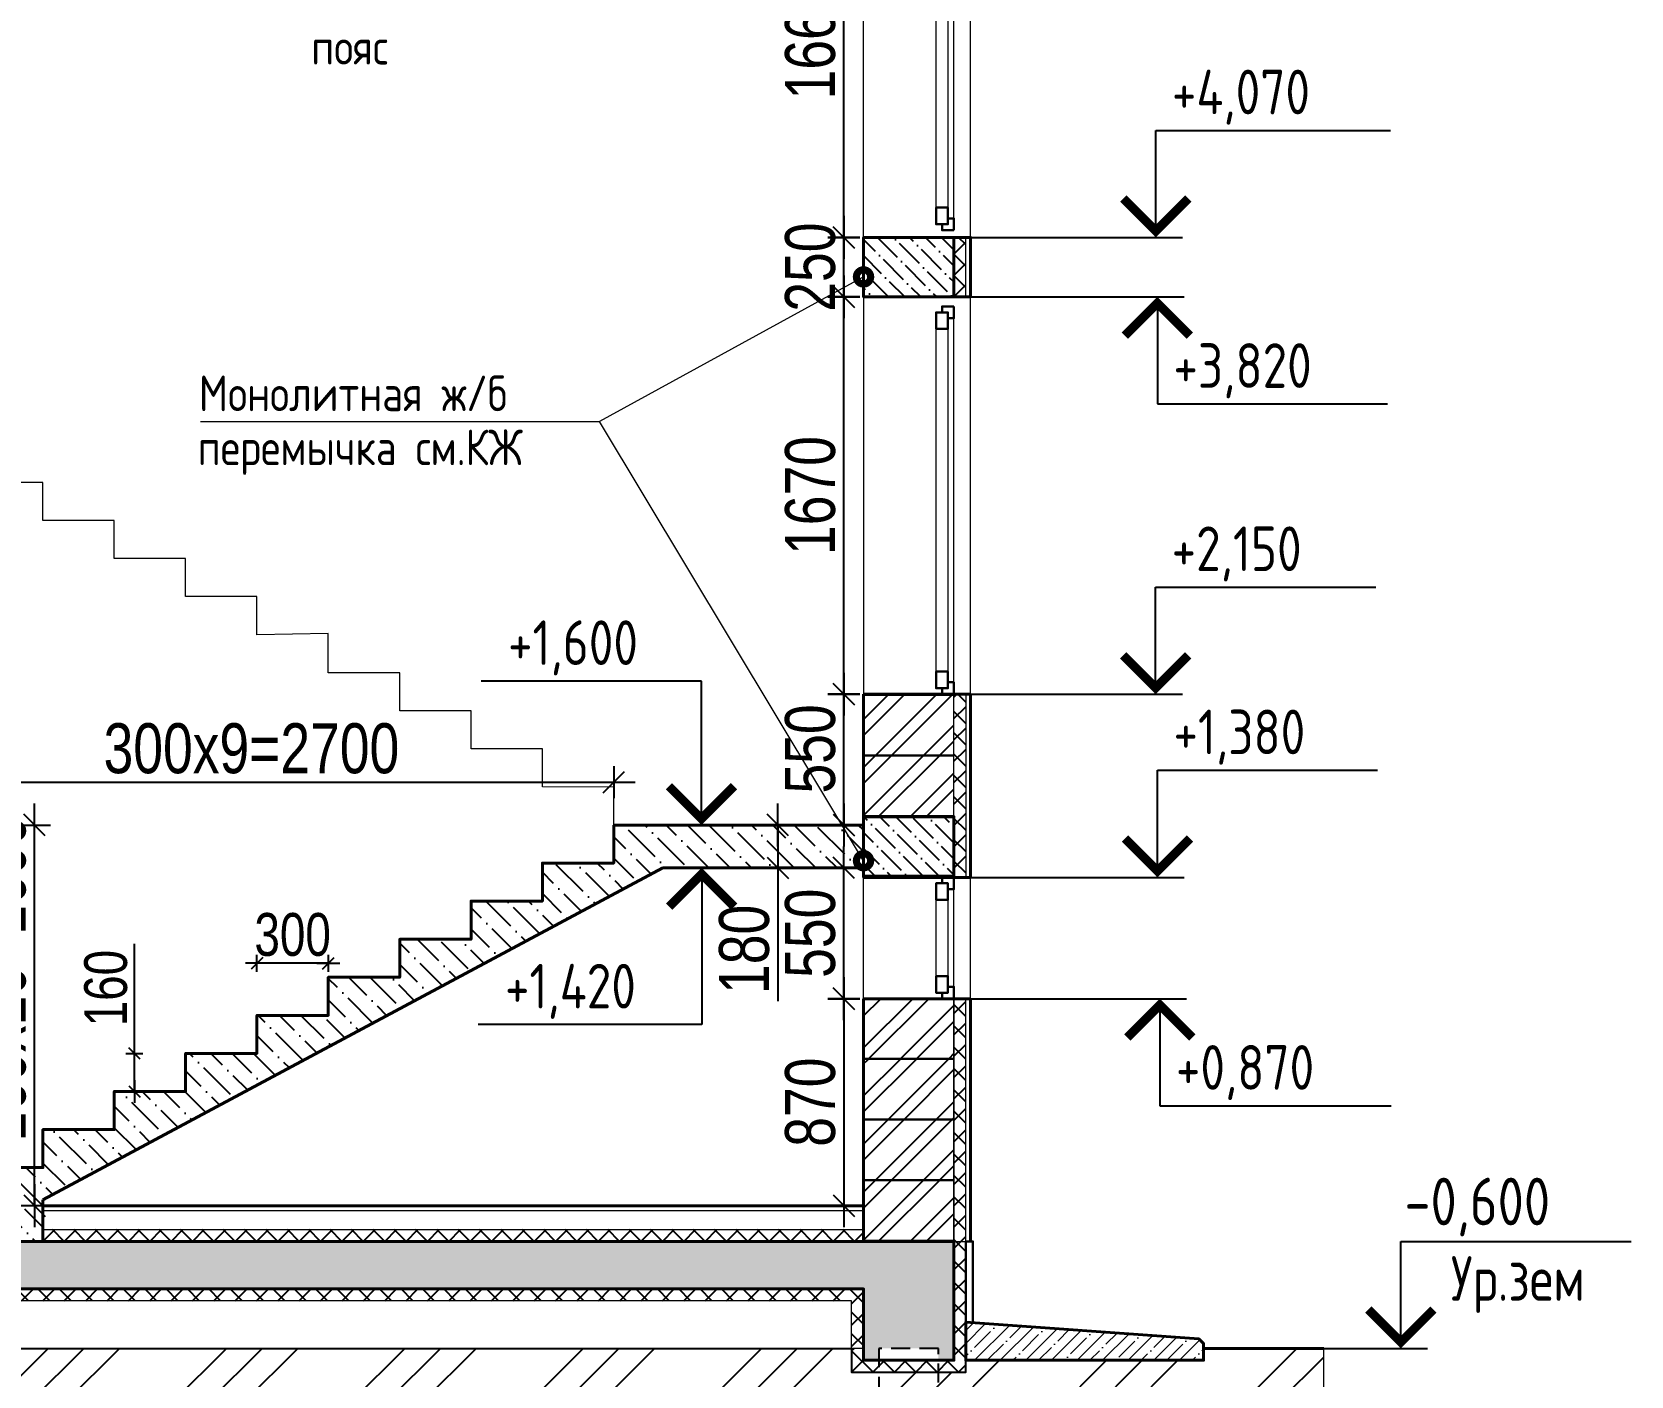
# Model space of a CAD drawing. Extents: x -12289450 to -10763036, y -7834513 to -6150123.
# Drawn here: x -11251388 to -11244665, y -7708437 to -7702787 of the extents above; entities that cross this region are included whole.
import ezdxf
from ezdxf.enums import TextEntityAlignment as Align

# ---------------------------------------------------------------- set-up
doc = ezdxf.new("R2010")
doc.units = 0
doc.header["$LTSCALE"] = 25
doc.header["$PDMODE"] = 35
doc.linetypes.add('HIDDEN', pattern=[9.525, 6.35, -3.175])
doc.linetypes.add('HIDDEN2', pattern=[4.7625, 3.175, -1.5875])
doc.layers.get('DefPoints').update_dxf_attribs({"color": 10, "lineweight": 30})
for name, color, linetype in [('004-ВСПЛИНИИ', 15, 'Continuous'), ('005-РАЗМЕРЫ', 252, 'Continuous'), ('008-ШТРИХОВКА', 252, 'Continuous'), ('Примечания', 7, 'Continuous')]:
    doc.layers.add(name, color=color, linetype=linetype)
for name, color, linetype, lineweight in [('SVAYA', 1, 'Continuous', 40), ('text', 1, 'Continuous', 15), ('Интерьер - Лестница_Ном_пера__21', 7, 'Continuous', 40), ('СТЕНЫ', 5, 'Continuous', 40), ('тонк', 7, 'Continuous', 20)]:
    doc.layers.add(name, color=color, linetype=linetype, lineweight=lineweight)
doc.layers.add('Окна ArchiCAD_Ном._пера__3', color=7, linetype='Continuous', lineweight=15, true_color=0xff6600)
doc.styles.add('GOST 2.304', font='cs_gost2304.shx')
doc.styles.add('SIMP701', font='simplex701.shx')
doc.styles.add('TXT0', font='txt', dxfattribs={"width": 0.8})
doc.dimstyles.new('Копия(2) 3 РАЗМЕРЫ 3', dxfattribs={"dimscale": 30, "dimtxt": 6, "dimasz": 0.08, "dimexe": 0, "dimexo": 0, "dimgap": 1, "dimtad": 1, "dimdec": 0, "dimzin": 0, "dimdsep": 46, "dimtxsty": 'TXT0', "dimblk1": 'A8MITTA', "dimblk2": 'A8MITTA', "dimsah": 1, "dimcen": 0.3, "dimse1": 1, "dimse2": 1, "dimadec": 0, "dimazin": 0, "dimtp": 6, "dimtm": 6, "dimtfac": 1, "dimtdec": 0, "dimtofl": 0, "dimtmove": 0, "dimatfit": 3, "dimldrblk": 'A8MITTA', "dimfxl": 0, "dimtolj": 1, "dimtzin": 0, "dimarcsym": 0})
doc.dimstyles.new('Копия(5) РАЗМЕРЫ', dxfattribs={"dimscale": 30, "dimtxt": 7, "dimasz": 0.15, "dimexe": 0, "dimexo": 0, "dimgap": 1.2, "dimtad": 1, "dimdec": 0, "dimzin": 0, "dimdsep": 46, "dimtxsty": 'TXT0', "dimblk1": 'A8MITTA', "dimblk2": 'A8MITTA', "dimsah": 1, "dimcen": 2, "dimse1": 1, "dimse2": 1, "dimadec": 0, "dimazin": 0, "dimtp": 6, "dimtm": 6, "dimtfac": 1, "dimtdec": 0, "dimtofl": 0, "dimtmove": 0, "dimatfit": 3, "dimldrblk": 'A8MITTA', "dimfxl": 0, "dimtolj": 1, "dimtzin": 0, "dimarcsym": 0})
pattern_1 = [(135, (-11648206.347, -7017706.087), (-92.6088912, 25.2569703), [119.0625, -23.8125, 0, -23.8125])]

# ---------------------------------------------------------------- blocks, each defined once
blk = doc.blocks.new('A8MITTA', base_point=(3180, 3140))
for p, q in [((3180, 3155), (3180, 3125)), ((3160, 3140), (3200, 3140)), ((3170, 3130), (3190, 3150))]:
    blk.add_line(p, q)
blk = doc.blocks.new('*D127')
at = {"layer": '005-РАЗМЕРЫ', "color": 0, "lineweight": -2, "ltscale": 4, "transparency": 16777216}
blk.add_line((-11250144.1, -7706701.9), (-11250439.3, -7706701.9), dxfattribs=at)
at = {"layer": 'DefPoints', "color": 0, "ltscale": 4, "transparency": 16777216}
for p in [(-11250441.7, -7706701.9), (-11250441.7, -7706920.7), (-11250141.7, -7706925.7)]:
    blk.add_point(p, dxfattribs=at)
at = {"layer": '005-РАЗМЕРЫ', "color": 0, "lineweight": -2, "ltscale": 4, "transparency": 16777216, "xscale": 2.4, "yscale": 2.4, "zscale": 2.4, "rotation": 180}
blk.add_blockref('A8MITTA', (-11250441.7, -7706701.9), dxfattribs=at)
at = {"layer": '005-РАЗМЕРЫ', "color": 0, "lineweight": -2, "ltscale": 4, "transparency": 16777216, "xscale": 2.4, "yscale": 2.4, "zscale": 2.4}
blk.add_blockref('A8MITTA', (-11250141.7, -7706701.9), dxfattribs=at)
at = {"layer": '005-РАЗМЕРЫ', "color": 0, "lineweight": 25, "ltscale": 4, "transparency": 16777216, "insert": (-11250291.7, -7706581.9), "char_height": 180, "attachment_point": 5, "style": 'TXT0'}
blk.add_mtext('\\A1;300', dxfattribs=at)
blk = doc.blocks.new('*D128')
at = {"layer": '005-РАЗМЕРЫ', "color": 0, "lineweight": -2, "ltscale": 4, "transparency": 16777216}
for p, q in [((-11250956.8, -7707080.7), (-11250956.8, -7706620.2)), ((-11250956.8, -7707238.3), (-11250956.8, -7707083.1))]:
    blk.add_line(p, q, dxfattribs=at)
at = {"layer": 'DefPoints', "color": 0, "ltscale": 4, "transparency": 16777216}
for p in [(-11250956.8, -7707080.7), (-11250743.1, -7707080.7), (-11250743.1, -7707240.7)]:
    blk.add_point(p, dxfattribs=at)
at = {"layer": '005-РАЗМЕРЫ', "color": 0, "lineweight": -2, "ltscale": 4, "transparency": 16777216, "xscale": 2.4, "yscale": 2.4, "zscale": 2.4}
for p, rotation in [((-11250956.8, -7707080.7), 90), ((-11250956.8, -7707240.7), 270)]:
    blk.add_blockref('A8MITTA', p, dxfattribs=dict(at, rotation=rotation))
at = {"layer": '005-РАЗМЕРЫ', "color": 0, "lineweight": 25, "ltscale": 4, "transparency": 16777216, "insert": (-11251076.8, -7706806.2), "char_height": 180, "attachment_point": 5, "rotation": 90, "style": 'TXT0'}
blk.add_mtext('\\A1;160', dxfattribs=at)
blk = doc.blocks.new('*D138')
at = {"layer": '005-РАЗМЕРЫ', "color": 0, "lineweight": -2, "ltscale": 4, "transparency": 16777216}
blk.add_line((-11247974.1, -7706855.2), (-11247974.1, -7707716.2), dxfattribs=at)
at = {"layer": 'DefPoints', "color": 0, "ltscale": 4, "transparency": 16777216}
for p in [(-11247620.1, -7706850.7), (-11247974.1, -7707720.7), (-11247620.1, -7707720.7)]:
    blk.add_point(p, dxfattribs=at)
at = {"layer": '005-РАЗМЕРЫ', "color": 0, "lineweight": -2, "ltscale": 4, "transparency": 16777216, "xscale": 4.5, "yscale": 4.5, "zscale": 4.5}
for p, rotation in [((-11247974.1, -7706850.7), 90), ((-11247974.1, -7707720.7), 270)]:
    blk.add_blockref('A8MITTA', p, dxfattribs=dict(at, rotation=rotation))
at = {"layer": '005-РАЗМЕРЫ', "color": 0, "lineweight": 25, "ltscale": 4, "transparency": 16777216, "insert": (-11248115.1, -7707285.7), "char_height": 210, "attachment_point": 5, "rotation": 90, "style": 'TXT0'}
blk.add_mtext('\\A1;870', dxfattribs=at)
blk = doc.blocks.new('*D139')
at = {"layer": '005-РАЗМЕРЫ', "color": 0, "lineweight": -2, "ltscale": 4, "transparency": 16777216}
blk.add_line((-11247974.1, -7706846.2), (-11247974.1, -7706305.2), dxfattribs=at)
at = {"layer": 'DefPoints', "color": 0, "ltscale": 4, "transparency": 16777216}
for p in [(-11248041.7, -7706300.7), (-11247974.1, -7706300.7), (-11247620.1, -7706850.7)]:
    blk.add_point(p, dxfattribs=at)
at = {"layer": '005-РАЗМЕРЫ', "color": 0, "lineweight": -2, "ltscale": 4, "transparency": 16777216, "xscale": 4.5, "yscale": 4.5, "zscale": 4.5}
for p, rotation in [((-11247974.1, -7706300.7), 90), ((-11247974.1, -7706850.7), 270)]:
    blk.add_blockref('A8MITTA', p, dxfattribs=dict(at, rotation=rotation))
at = {"layer": '005-РАЗМЕРЫ', "color": 0, "lineweight": 25, "ltscale": 4, "transparency": 16777216, "insert": (-11248115.1, -7706575.7), "char_height": 210, "attachment_point": 5, "rotation": 90, "style": 'TXT0'}
blk.add_mtext('\\A1;550', dxfattribs=at)
blk = doc.blocks.new('*D140')
at = {"layer": '005-РАЗМЕРЫ', "color": 0, "lineweight": -2, "ltscale": 4, "transparency": 16777216}
for p, q in [((-11248251.7, -7706125.2), (-11248251.7, -7706296.2)), ((-11248251.7, -7706300.7), (-11248251.7, -7706861.4))]:
    blk.add_line(p, q, dxfattribs=at)
at = {"layer": 'DefPoints', "color": 0, "ltscale": 4, "transparency": 16777216}
for p in [(-11248251.7, -7706120.7), (-11248081.5, -7706120.7), (-11248041.7, -7706300.7)]:
    blk.add_point(p, dxfattribs=at)
at = {"layer": '005-РАЗМЕРЫ', "color": 0, "lineweight": -2, "ltscale": 4, "transparency": 16777216, "xscale": 4.5, "yscale": 4.5, "zscale": 4.5}
for p, rotation in [((-11248251.7, -7706120.7), 90), ((-11248251.7, -7706300.7), 270)]:
    blk.add_blockref('A8MITTA', p, dxfattribs=dict(at, rotation=rotation))
at = {"layer": '005-РАЗМЕРЫ', "color": 0, "lineweight": 25, "ltscale": 4, "transparency": 16777216, "insert": (-11248392.7, -7706643.4), "char_height": 210, "attachment_point": 5, "rotation": 90, "style": 'TXT0'}
blk.add_mtext('\\A1;180', dxfattribs=at)
blk = doc.blocks.new('*D141')
at = {"layer": '005-РАЗМЕРЫ', "color": 0, "lineweight": -2, "ltscale": 4, "transparency": 16777216}
blk.add_line((-11247974.1, -7706116.2), (-11247974.1, -7705575.2), dxfattribs=at)
at = {"layer": 'DefPoints', "color": 0, "ltscale": 4, "transparency": 16777216}
for p in [(-11247974.1, -7705570.7), (-11247620.1, -7705570.7), (-11248081.5, -7706120.7)]:
    blk.add_point(p, dxfattribs=at)
at = {"layer": '005-РАЗМЕРЫ', "color": 0, "lineweight": -2, "ltscale": 4, "transparency": 16777216, "xscale": 4.5, "yscale": 4.5, "zscale": 4.5}
for p, rotation in [((-11247974.1, -7705570.7), 90), ((-11247974.1, -7706120.7), 270)]:
    blk.add_blockref('A8MITTA', p, dxfattribs=dict(at, rotation=rotation))
at = {"layer": '005-РАЗМЕРЫ', "color": 0, "lineweight": 25, "ltscale": 4, "transparency": 16777216, "insert": (-11248115.1, -7705800.8), "char_height": 210, "attachment_point": 5, "rotation": 90, "style": 'TXT0'}
blk.add_mtext('\\A1;550', dxfattribs=at)
blk = doc.blocks.new('*D142')
at = {"layer": '005-РАЗМЕРЫ', "color": 0, "lineweight": -2, "ltscale": 4, "transparency": 16777216}
blk.add_line((-11247974.1, -7705566.2), (-11247974.1, -7703905.2), dxfattribs=at)
at = {"layer": 'DefPoints', "color": 0, "ltscale": 4, "transparency": 16777216}
for p in [(-11247974.1, -7703900.7), (-11247620.1, -7703900.7), (-11247620.1, -7705570.7)]:
    blk.add_point(p, dxfattribs=at)
at = {"layer": '005-РАЗМЕРЫ', "color": 0, "lineweight": -2, "ltscale": 4, "transparency": 16777216, "xscale": 4.5, "yscale": 4.5, "zscale": 4.5}
for p, rotation in [((-11247974.1, -7703900.7), 90), ((-11247974.1, -7705570.7), 270)]:
    blk.add_blockref('A8MITTA', p, dxfattribs=dict(at, rotation=rotation))
at = {"layer": '005-РАЗМЕРЫ', "color": 0, "lineweight": 25, "ltscale": 4, "transparency": 16777216, "insert": (-11248115.1, -7704735.7), "char_height": 210, "attachment_point": 5, "rotation": 90, "style": 'TXT0'}
blk.add_mtext('\\A1;1670', dxfattribs=at)
blk = doc.blocks.new('*D143')
at = {"layer": '005-РАЗМЕРЫ', "color": 0, "lineweight": -2, "ltscale": 4, "transparency": 16777216}
blk.add_line((-11247974.1, -7703896.2), (-11247974.1, -7703655.2), dxfattribs=at)
at = {"layer": 'DefPoints', "color": 0, "ltscale": 4, "transparency": 16777216}
for p in [(-11247974.1, -7703650.7), (-11247620.1, -7703650.7), (-11247635.7, -7703900.7)]:
    blk.add_point(p, dxfattribs=at)
at = {"layer": '005-РАЗМЕРЫ', "color": 0, "lineweight": -2, "ltscale": 4, "transparency": 16777216, "xscale": 4.5, "yscale": 4.5, "zscale": 4.5}
for p, rotation in [((-11247974.1, -7703650.7), 90), ((-11247974.1, -7703900.7), 270)]:
    blk.add_blockref('A8MITTA', p, dxfattribs=dict(at, rotation=rotation))
at = {"layer": '005-РАЗМЕРЫ', "color": 0, "lineweight": 25, "ltscale": 4, "transparency": 16777216, "insert": (-11248115.1, -7703775.7), "char_height": 210, "attachment_point": 5, "rotation": 90, "style": 'TXT0'}
blk.add_mtext('\\A1;250', dxfattribs=at)
blk = doc.blocks.new('*D144')
at = {"layer": '005-РАЗМЕРЫ', "color": 0, "lineweight": -2, "ltscale": 4, "transparency": 16777216}
blk.add_line((-11247974.1, -7703646.2), (-11247974.1, -7701995.2), dxfattribs=at)
at = {"layer": 'DefPoints', "color": 0, "ltscale": 4, "transparency": 16777216}
for p in [(-11247974.1, -7701990.7), (-11247620.1, -7701990.7), (-11247620.1, -7703650.7)]:
    blk.add_point(p, dxfattribs=at)
at = {"layer": '005-РАЗМЕРЫ', "color": 0, "lineweight": -2, "ltscale": 4, "transparency": 16777216, "xscale": 4.5, "yscale": 4.5, "zscale": 4.5}
for p, rotation in [((-11247974.1, -7701990.7), 90), ((-11247974.1, -7703650.7), 270)]:
    blk.add_blockref('A8MITTA', p, dxfattribs=dict(at, rotation=rotation))
at = {"layer": '005-РАЗМЕРЫ', "color": 0, "lineweight": 25, "ltscale": 4, "transparency": 16777216, "insert": (-11248115.1, -7702820.7), "char_height": 210, "attachment_point": 5, "rotation": 90, "style": 'TXT0'}
blk.add_mtext('\\A1;1660', dxfattribs=at)
blk = doc.blocks.new('*D165')
at = {"layer": '005-РАЗМЕРЫ', "color": 0, "lineweight": -2, "ltscale": 4, "transparency": 16777216}
blk.add_line((-11251637.2, -7705940.4), (-11248946.2, -7705940.4), dxfattribs=at)
at = {"layer": 'DefPoints', "color": 0, "ltscale": 4, "transparency": 16777216}
for p in [(-11251641.7, -7704604.9), (-11248941.7, -7705885.2), (-11248941.7, -7705940.4)]:
    blk.add_point(p, dxfattribs=at)
at = {"layer": '005-РАЗМЕРЫ', "color": 0, "lineweight": -2, "ltscale": 4, "transparency": 16777216, "xscale": 4.5, "yscale": 4.5, "zscale": 4.5, "rotation": 180}
blk.add_blockref('A8MITTA', (-11251641.7, -7705940.4), dxfattribs=at)
at = {"layer": '005-РАЗМЕРЫ', "color": 0, "lineweight": -2, "ltscale": 4, "transparency": 16777216, "xscale": 4.5, "yscale": 4.5, "zscale": 4.5}
blk.add_blockref('A8MITTA', (-11248941.7, -7705940.4), dxfattribs=at)
at = {"layer": '005-РАЗМЕРЫ', "color": 0, "lineweight": 25, "ltscale": 4, "transparency": 16777216, "insert": (-11250465, -7705799.4), "char_height": 210, "attachment_point": 5, "style": 'TXT0'}
blk.add_mtext('\\A1;300х9=2700', dxfattribs=at)
blk = doc.blocks.new('*D738')
at = {"layer": '005-РАЗМЕРЫ', "color": 0, "lineweight": -2, "ltscale": 4, "transparency": 16777216}
blk.add_line((-11251377.1, -7707716.2), (-11251377.1, -7706125.2), dxfattribs=at)
at = {"layer": 'DefPoints', "color": 0, "ltscale": 4, "transparency": 16777216}
for p in [(-11251377.1, -7706120.7), (-11248941.7, -7706120.7), (-11251641.7, -7707720.7)]:
    blk.add_point(p, dxfattribs=at)
at = {"layer": '005-РАЗМЕРЫ', "color": 0, "lineweight": -2, "ltscale": 4, "transparency": 16777216, "xscale": 4.5, "yscale": 4.5, "zscale": 4.5}
for p, rotation in [((-11251377.1, -7706120.7), 90), ((-11251377.1, -7707720.7), 270)]:
    blk.add_blockref('A8MITTA', p, dxfattribs=dict(at, rotation=rotation))
at = {"layer": '005-РАЗМЕРЫ', "color": 0, "lineweight": 25, "ltscale": 4, "transparency": 16777216, "insert": (-11251518.1, -7706766.2), "char_height": 210, "attachment_point": 5, "rotation": 90, "style": 'TXT0'}
blk.add_mtext('\\A1;160х10=1600', dxfattribs=at)

msp = doc.modelspace()

# ---------------------------------------------------------------- hatches: boundary and pattern name
at = {"layer": '008-ШТРИХОВКА', "ltscale": 4}
h = msp.add_hatch(dxfattribs=at)
h.set_pattern_fill('ANSI36', color=256, scale=15, angle=90, style=0)
h.set_pattern_definition(pattern_1)
h.paths.add_polyline_path([(-11247891.7, -7703900.7), (-11247891.7, -7703650.7), (-11247741.6, -7703650.7), (-11247561.6, -7703650.7), (-11247511.6, -7703650.7), (-11247511.7, -7703900.7)])
h = msp.add_hatch(dxfattribs=at)
h.set_pattern_fill('ANSI37', color=256, scale=20, style=0)
h.set_pattern_definition([(45, (-11247511.67, -7703900.72), (-44.901, 44.901), []), (135, (-11247511.67, -7703900.72), (-44.901, -44.901), [])])
h.paths.add_polyline_path([(-11247511.7, -7703900.7), (-11247461.7, -7703900.7), (-11247461.7, -7703650.7), (-11247511.6, -7703650.7)])
at = {"layer": '008-ШТРИХОВКА', "lineweight": 25, "ltscale": 4}
h = msp.add_hatch(dxfattribs=at)
h.set_pattern_fill('ANSI32', color=256, scale=15, style=0)
h.set_pattern_definition([(45, (-11247891.67, -7706080.72), (-101.028, 101.028), []), (45, (-11247824.32, -7706080.72), (-101.028, 101.028), [])])
h.paths.add_polyline_path([(-11247511.7, -7705575.7), (-11247891.7, -7705575.7), (-11247891.7, -7705825.7), (-11247511.7, -7705825.7)])
h.paths.add_polyline_path([(-11247511.7, -7705830.7), (-11247891.7, -7705830.7), (-11247891.7, -7706080.7), (-11247511.7, -7706080.7)])
at = {"layer": '008-ШТРИХОВКА', "ltscale": 4}
h = msp.add_hatch(dxfattribs=at)
h.set_pattern_fill('ANSI37', color=256, scale=20, style=0)
h.set_pattern_definition([(45, (-11648016.35, -7050638.566), (-44.9012806, 44.9012806), []), (135, (-11648016.35, -7050638.566), (-44.9012806, -44.9012806), [])])
h.paths.add_polyline_path([(-11247511.7, -7705570.7), (-11247461.7, -7705570.7), (-11247461.7, -7706340.7), (-11247511.7, -7706340.7)])
h = msp.add_hatch(dxfattribs=at)
h.set_pattern_fill('ANSI36', color=256, scale=15, angle=90, style=0)
h.set_pattern_definition(pattern_1)
h.paths.add_polyline_path([(-11247891.7, -7706335.7), (-11247891.7, -7706085.7), (-11247741.6, -7706085.7), (-11247561.6, -7706085.7), (-11247511.6, -7706085.7), (-11247511.7, -7706335.7)])
h = msp.add_hatch(dxfattribs=at)
h.set_pattern_fill('ANSI36', color=256, scale=20, angle=90, style=0)
h.set_pattern_definition([(135, (-11251641.67, -7707870.72), (-123.4785, 33.676), [158.75, -31.75, 0, -31.75])])
h.paths.add_polyline_path([(-11247891.7, -7706120.7), (-11248941.7, -7706120.7), (-11248941.7, -7706280.4), (-11249241.7, -7706280.7), (-11249241.7, -7706440.7), (-11249541.7, -7706440.7), (-11249541.7, -7706600.7), (-11249841.7, -7706600.7), (-11249841.7, -7706760.7), (-11250141.7, -7706760.7), (-11250141.7, -7706920.7), (-11250441.7, -7706920.7), (-11250441.7, -7707080.7), (-11250741.7, -7707080.7), (-11250741.7, -7707240.7), (-11251041.7, -7707240.7), (-11251041.7, -7707400.7), (-11251341.7, -7707400.7), (-11251341.7, -7707560.7), (-11251641.7, -7707560.7), (-11251641.7, -7707720.7), (-11251641.7, -7707870.7), (-11251461.7, -7707870.7), (-11251341.7, -7707870.7), (-11251341.7, -7707696.7), (-11248734.8, -7706300.7), (-11247891.7, -7706300.7)])
h = msp.add_hatch(dxfattribs=at)
h.set_pattern_fill('ANSI37', color=256, scale=20, style=0)
h.set_pattern_definition([(45, (-11247941.67, -7708420.72), (-44.9013, 44.9013), []), (135, (-11247941.67, -7708420.72), (-44.9013, -44.9013), [])])
h.paths.add_polyline_path([(-11247461.7, -7706850.7), (-11247511.7, -7706850.7), (-11247511.7, -7707870.7), (-11247461.7, -7707870.7), (-11247461.7, -7707870.7)])
h.paths.add_polyline_path([(-11247461.7, -7707870.7), (-11247511.7, -7707870.7), (-11247511.7, -7708370.7), (-11247576.7, -7708370.7), (-11247576.7, -7708420.7), (-11247461.7, -7708420.7)])
h.paths.add_polyline_path([(-11247576.7, -7708370.7), (-11247826.7, -7708370.7), (-11247826.7, -7708420.7), (-11247576.7, -7708420.7)])
h.paths.add_polyline_path([(-11247826.7, -7708370.7), (-11247891.7, -7708370.7), (-11247891.7, -7708320.7), (-11247941.7, -7708320.7), (-11247941.7, -7708420.7), (-11247826.7, -7708420.7)])
at = {"layer": '008-ШТРИХОВКА', "lineweight": 25, "ltscale": 4}
h = msp.add_hatch(dxfattribs=at)
h.set_pattern_fill('ANSI32', color=256, scale=15, style=0)
h.set_pattern_definition([(45, (-11247891.67, -7707865.72), (-101.028, 101.028), []), (45, (-11247824.32, -7707865.72), (-101.028, 101.028), [])])
h.paths.add_polyline_path([(-11247891.7, -7706850.7), (-11247891.7, -7707100.7), (-11247511.7, -7707100.7), (-11247511.7, -7706850.7), (-11247561.7, -7706850.7)])
h.paths.add_polyline_path([(-11247891.7, -7707105.7), (-11247891.7, -7707355.7), (-11247511.7, -7707355.7), (-11247511.7, -7707105.7)])
h.paths.add_polyline_path([(-11247511.7, -7707610.7), (-11247511.7, -7707360.7), (-11247891.7, -7707360.7), (-11247891.7, -7707610.7)])
h.paths.add_polyline_path([(-11247891.7, -7707615.7), (-11247891.7, -7707865.7), (-11247511.7, -7707865.7), (-11247511.7, -7707615.7)])
at = {"layer": '008-ШТРИХОВКА', "ltscale": 4}
h = msp.add_hatch(dxfattribs=at)
h.set_pattern_fill('ANSI37', color=256, scale=20, style=0)
h.set_pattern_definition([(45, (-11251341.67, -7707870.72), (-44.9013, 44.9013), []), (135, (-11251341.67, -7707870.72), (-44.9013, -44.9013), [])])
h.paths.add_polyline_path([(-11251341.7, -7707820.7), (-11251341.7, -7707870.7), (-11247891.7, -7707870.7), (-11247891.7, -7707820.7)])
h = msp.add_hatch(dxfattribs=at)
h.set_pattern_fill('ANSI37', color=256, scale=20, style=0)
h.set_pattern_definition([(45, (-11260621.67, -7708420.72), (-44.90128, 44.90128), []), (135, (-11260621.67, -7708420.72), (-44.90128, -44.90128), [])])
h.paths.add_polyline_path([(-11254251.7, -7708120.7), (-11252804.6, -7708120.7), (-11252781.1, -7708097.2), (-11252781.1, -7708070.7), (-11254301.7, -7708070.7), (-11254301.7, -7708320.7), (-11254251.7, -7708320.7)])
h.paths.add_polyline_path([(-11254251.7, -7708320.7), (-11254301.7, -7708320.7), (-11254301.7, -7708370.7), (-11254366.7, -7708370.7), (-11254366.7, -7708420.7), (-11254251.7, -7708420.7)])
h.paths.add_polyline_path([(-11254366.7, -7708370.7), (-11254616.7, -7708370.7), (-11254616.7, -7708420.7), (-11254366.7, -7708420.7)])
h.paths.add_polyline_path([(-11254616.7, -7708370.7), (-11254681.7, -7708370.7), (-11254681.7, -7708320.7), (-11254731.7, -7708320.7), (-11254731.7, -7708420.7), (-11254616.7, -7708420.7)])
h.paths.add_polyline_path([(-11254681.7, -7708070.7), (-11260191.7, -7708070.7), (-11260191.7, -7708320.7), (-11260141.7, -7708320.7), (-11260141.7, -7708120.7), (-11254731.7, -7708120.7), (-11254731.7, -7708320.7), (-11254681.7, -7708320.7)])
h.paths.add_polyline_path([(-11260256.7, -7708370.7), (-11260506.7, -7708370.7), (-11260506.7, -7708420.7), (-11260256.7, -7708420.7)])
h.paths.add_polyline_path([(-11260141.7, -7708320.7), (-11260191.7, -7708320.7), (-11260191.7, -7708370.7), (-11260256.7, -7708370.7), (-11260256.7, -7708420.7), (-11260141.7, -7708420.7)])
h.paths.add_polyline_path([(-11260506.7, -7708370.7), (-11260571.7, -7708370.7), (-11260571.7, -7707870.7), (-11260621.7, -7707870.7), (-11260621.7, -7708420.7), (-11260506.7, -7708420.7)])
h.paths.add_polyline_path([(-11247891.7, -7708070.7), (-11252781.1, -7708070.7), (-11252781.1, -7708097.2), (-11252757.6, -7708120.7), (-11247941.7, -7708120.7), (-11247941.7, -7708320.7), (-11247891.7, -7708320.7)])
h = msp.add_hatch(dxfattribs=at)
h.set_pattern_fill('ANSI36', color=256, scale=20, angle=90, style=0)
h.set_pattern_definition([(135, (-11260571.67, -7708370.72), (-123.47852, 33.67596), [158.75, -31.75, 0, -31.75])])
h.paths.add_polyline_path([(-11251461.7, -7707870.7), (-11260571.7, -7707870.7), (-11260571.7, -7707870.7), (-11260571.7, -7708370.7), (-11260506.7, -7708370.7), (-11260506.7, -7708320.7), (-11260256.7, -7708320.7), (-11260256.7, -7708370.7), (-11260191.7, -7708370.7), (-11260191.7, -7708070.7), (-11254681.7, -7708070.7), (-11254681.7, -7708370.7), (-11254616.7, -7708370.7), (-11254616.7, -7708320.7), (-11254366.7, -7708320.7), (-11254366.7, -7708370.7), (-11254301.7, -7708370.7), (-11254301.7, -7708070.7), (-11247891.7, -7708070.7), (-11247891.7, -7708370.7), (-11247826.7, -7708370.7), (-11247826.7, -7708320.7), (-11247576.7, -7708320.7), (-11247576.7, -7708370.7), (-11247511.7, -7708370.7), (-11247511.7, -7707870.7), (-11247891.7, -7707870.7)])
at = {"layer": '008-ШТРИХОВКА', "lineweight": 9}
h = msp.add_hatch(dxfattribs=at)
h.set_pattern_fill('ANSI35', color=251, scale=12, style=0)
h.set_pattern_definition([(45, (-11222531.9, -7708370.72), (-53.88154, 53.88154), []), (45, (-11222478.02, -7708370.72), (-53.88154, 53.88154), [95.25, -19.05, 0, -19.05])])
h.paths.add_polyline_path([(-11247461.7, -7708210.7), (-11246481.7, -7708280.7), (-11246461.7, -7708300.7), (-11246461.7, -7708320.7), (-11247461.7, -7708320.7)])
h.paths.add_polyline_path([(-11247461.7, -7708320.7), (-11246461.7, -7708320.7), (-11246461.7, -7708370.7), (-11247461.7, -7708370.7)])
at = {"layer": '008-ШТРИХОВКА', "linetype": 'Continuous', "ltscale": 3}
h = msp.add_hatch(dxfattribs=at)
h.set_pattern_fill('GROUNDBORDER', color=0, scale=33.333333, style=0, pattern_type=2)
h.set_pattern_definition([(45, (0, 0), (-374.99994, 374.99994), []), (45, (150, 0), (-374.99994, 374.99994), []), (45, (-450, 0), (-374.99994, 374.99994), [])])
h.paths.add_polyline_path([(-11262126.6, -7708320.7), (-11261621.7, -7708320.7), (-11261621.7, -7708370.7), (-11260621.7, -7708370.7), (-11260621.7, -7708420.7), (-11260141.7, -7708420.7), (-11260141.7, -7708320.7), (-11254731.7, -7708320.7), (-11254731.7, -7708420.7), (-11254251.7, -7708420.7), (-11254251.7, -7708320.7), (-11247941.7, -7708320.7), (-11247941.7, -7708420.7), (-11247461.7, -7708420.7), (-11247461.7, -7708370.7), (-11246461.7, -7708370.7), (-11246461.7, -7708320.7), (-11245956.8, -7708320.7), (-11245956.8, -7708320.7), (-11245956.8, -7708545.7), (-11246236.7, -7708545.7), (-11246236.7, -7708595.7), (-11247236.7, -7708595.7), (-11247236.7, -7708645.7), (-11248166.7, -7708645.7), (-11248166.7, -7708545.7), (-11254026.7, -7708545.7), (-11254026.7, -7708645.7), (-11254956.7, -7708645.7), (-11254956.7, -7708545.7), (-11259916.7, -7708545.7), (-11259916.7, -7708645.7), (-11260846.7, -7708645.7), (-11260846.7, -7708595.7), (-11261846.7, -7708595.7), (-11261846.7, -7708545.7), (-11262126.6, -7708545.7)], flags=0)

# ---------------------------------------------------------------- linework, layer by layer
at = {"lineweight": 25, "ltscale": 20, "const_width": 60}
for points in [[(-11247876.7, -7703816.8, -1), (-11247906.7, -7703816.8, -1)], [(-11247876.7, -7706270.7, -1), (-11247906.7, -7706270.7, -1)]]:
    msp.add_lwpolyline(points, format="xyb", close=True, dxfattribs=at)
at = {"layer": '004-ВСПЛИНИИ', "color": 0, "lineweight": 0}
msp.add_lwpolyline([(-11245956.8, -7709059), (-11245956.8, -7708693.4), (-11246057.8, -7708651.1), (-11245856.6, -7708636.9), (-11245956.8, -7708600.9), (-11245956.8, -7708320.7)], dxfattribs=at)
at = {"layer": '008-ШТРИХОВКА', "color": 0, "linetype": 'Continuous', "ltscale": 3}
msp.add_lwpolyline([(-11262126.6, -7708320.7), (-11261621.7, -7708320.7), (-11261621.7, -7708370.7), (-11260621.7, -7708370.7), (-11260621.7, -7708420.7), (-11260141.7, -7708420.7), (-11260141.7, -7708320.7), (-11254731.7, -7708320.7), (-11254731.7, -7708420.7), (-11254251.7, -7708420.7), (-11254251.7, -7708320.7), (-11247941.7, -7708320.7), (-11247941.7, -7708420.7), (-11247461.7, -7708420.7), (-11247461.7, -7708370.7), (-11246461.7, -7708370.7), (-11246461.7, -7708320.7), (-11245956.8, -7708320.7)], dxfattribs=at)
at = {"layer": 'SVAYA', "linetype": 'HIDDEN2', "lineweight": 25}
msp.add_lwpolyline([(-11247576.7, -7709059), (-11247576.7, -7708320.7), (-11247826.7, -7708320.7), (-11247826.7, -7709059)], dxfattribs=at)
at = {"layer": 'Интерьер - Лестница_Ном_пера__21', "linetype": 'Continuous'}
for points in [[(-11247461.7, -7708210.7), (-11247461.7, -7708210.7), (-11247461.7, -7708370.7), (-11246461.7, -7708370.7), (-11246461.7, -7708300.7), (-11246481.7, -7708280.7), (-11247461.7, -7708210.7)], [(-11245956.8, -7708320.7), (-11246461.8, -7708320.7)]]:
    msp.add_lwpolyline(points, dxfattribs=at)
at = {"layer": 'Интерьер - Лестница_Ном_пера__21', "linetype": 'HIDDEN', "lineweight": 20}
msp.add_lwpolyline([(-11247461.7, -7708210.7), (-11247461.7, -7708210.7), (-11247461.7, -7708370.7), (-11246461.7, -7708370.7), (-11246461.7, -7708300.7), (-11246481.7, -7708280.7), (-11247461.7, -7708210.7)], dxfattribs=at)
at = {"layer": 'Интерьер - Лестница_Ном_пера__21', "linetype": 'HIDDEN2', "lineweight": 5}
msp.add_lwpolyline([(-11247891.7, -7708320.7), (-11254301.7, -7708320.7)], dxfattribs=at)
at = {"layer": 'Окна ArchiCAD_Ном._пера__3', "linetype": 'Continuous'}
for points in [[(-11247561.7, -7703595.7), (-11247561.7, -7703620.7), (-11247511.7, -7703620.7), (-11247511.7, -7701990.7), (-11247561.7, -7701990.7), (-11247561.7, -7702015.7)], [(-11247561.7, -7705545.7), (-11247561.7, -7705570.7), (-11247511.7, -7705570.7), (-11247511.7, -7703940.7), (-11247561.7, -7703940.7), (-11247561.7, -7703965.7)], [(-11247561.7, -7706825.7), (-11247561.7, -7706850.7), (-11247511.7, -7706850.7), (-11247511.8, -7706340.7), (-11247561.7, -7706340.7), (-11247561.7, -7706365.7)]]:
    msp.add_lwpolyline(points, dxfattribs=at)
for points in [[(-11247586.7, -7702085.7), (-11247536.7, -7702085.7), (-11247536.7, -7703525.7), (-11247586.7, -7703525.7)], [(-11247586.7, -7704035.7), (-11247536.7, -7704035.7), (-11247536.7, -7705475.7), (-11247586.7, -7705475.7)], [(-11247586.7, -7706435.7), (-11247536.7, -7706435.7), (-11247536.7, -7706755.7), (-11247586.7, -7706755.7)]]:
    msp.add_lwpolyline(points, close=True, dxfattribs=at)
at = {"layer": 'Окна ArchiCAD_Ном._пера__3', "linetype": 'Continuous', "lineweight": 30}
for points in [[(-11247586.7, -7703525.7), (-11247536.7, -7703525.7), (-11247536.7, -7703595.7), (-11247586.7, -7703595.7)], [(-11247511.7, -7703620.7), (-11247511.7, -7703570.7), (-11247511.7, -7703570.7), (-11247536.7, -7703570.7), (-11247536.7, -7703595.7), (-11247561.7, -7703595.7), (-11247561.7, -7703620.7)], [(-11247511.7, -7703940.7), (-11247511.7, -7703990.7), (-11247511.7, -7703990.7), (-11247536.7, -7703990.7), (-11247536.7, -7703965.7), (-11247561.7, -7703965.7), (-11247561.7, -7703940.7)], [(-11247586.7, -7704035.7), (-11247536.7, -7704035.7), (-11247536.7, -7703965.7), (-11247586.7, -7703965.7)], [(-11247586.7, -7705475.7), (-11247536.7, -7705475.7), (-11247536.7, -7705545.7), (-11247586.7, -7705545.7)], [(-11247511.7, -7705570.7), (-11247511.7, -7705520.7), (-11247511.7, -7705520.7), (-11247536.7, -7705520.7), (-11247536.7, -7705545.7), (-11247561.7, -7705545.7), (-11247561.7, -7705570.7)], [(-11247586.7, -7706435.7), (-11247536.7, -7706435.7), (-11247536.7, -7706365.7), (-11247586.7, -7706365.7)], [(-11247511.7, -7706340.7), (-11247511.7, -7706390.7), (-11247511.7, -7706390.7), (-11247536.7, -7706390.7), (-11247536.7, -7706365.7), (-11247561.7, -7706365.7), (-11247561.7, -7706340.7)], [(-11247586.7, -7706755.7), (-11247536.7, -7706755.7), (-11247536.7, -7706825.7), (-11247586.7, -7706825.7)], [(-11247511.7, -7706850.7), (-11247511.7, -7706800.7), (-11247511.7, -7706800.7), (-11247536.7, -7706800.7), (-11247536.7, -7706825.7), (-11247561.7, -7706825.7), (-11247561.7, -7706850.7)]]:
    msp.add_lwpolyline(points, close=True, dxfattribs=at)
at = {"layer": 'Примечания', "linetype": 'Continuous', "lineweight": 25, "ltscale": 75}
for p, q in [((-11246662.7, -7703650.7), (-11246662.7, -7703200.7)), ((-11246662.7, -7703200.7), (-11245676.4, -7703200.7)), ((-11247441.7, -7703650.7), (-11246550.2, -7703650.7)), ((-11247441.7, -7703900.7), (-11246543.8, -7703900.7)), ((-11246656.3, -7703900.7), (-11246656.3, -7704350.7)), ((-11246656.3, -7704350.7), (-11245688.8, -7704350.7)), ((-11246663.8, -7705570.7), (-11246663.8, -7705120.7)), ((-11246663.8, -7705120.7), (-11245738.5, -7705120.7)), ((-11248573.3, -7705515.5), (-11249498.6, -7705515.5)), ((-11248573.3, -7706120.7), (-11248573.3, -7705515.5)), ((-11247441.7, -7705570.7), (-11246551.3, -7705570.7)), ((-11246656, -7706340.7), (-11246656, -7705890.7)), ((-11246656, -7705890.7), (-11245730.7, -7705890.7)), ((-11248404.4, -7706120.7), (-11248685.8, -7706120.7)), ((-11248614.6, -7706300.7), (-11248459.4, -7706300.7)), ((-11248571.9, -7706300.7), (-11248571.9, -7706959.3)), ((-11247441.7, -7706340.7), (-11246543.5, -7706340.7)), ((-11247441.7, -7706850.7), (-11246533.3, -7706850.7)), ((-11246645.8, -7706850.7), (-11246645.8, -7707300.7)), ((-11248571.9, -7706959.3), (-11249511.3, -7706959.3)), ((-11246645.8, -7707300.7), (-11245673.6, -7707300.7)), ((-11245632.6, -7708320.7), (-11245632.6, -7707870.7)), ((-11245632.6, -7707870.7), (-11244665.1, -7707870.7)), ((-11246177.5, -7708320.7), (-11245520.1, -7708320.7))]:
    msp.add_line(p, q, dxfattribs=at)
at = {"layer": 'Примечания', "linetype": 'Continuous', "lineweight": 25, "ltscale": 75, "const_width": 37.5}
for points in [[(-11246799.4, -7703487.5), (-11246662.7, -7703624.2), (-11246526, -7703487.5)], [(-11246519.5, -7704064), (-11246656.3, -7703927.2), (-11246793, -7704064)], [(-11246800.6, -7705407.5), (-11246663.8, -7705544.2), (-11246527.1, -7705407.5)], [(-11248710, -7705957.5), (-11248573.3, -7706094.2), (-11248436.6, -7705957.5)], [(-11246792.8, -7706177.5), (-11246656, -7706314.2), (-11246519.3, -7706177.5)], [(-11248435.2, -7706464), (-11248571.9, -7706327.2), (-11248708.7, -7706464)], [(-11246509, -7707014), (-11246645.8, -7706877.2), (-11246782.5, -7707014)], [(-11245495.8, -7708157.5), (-11245632.6, -7708294.2), (-11245769.3, -7708157.5)]]:
    msp.add_lwpolyline(points, dxfattribs=at)
at = {"layer": 'СТЕНЫ'}
for p, q in [((-11247891.7, -7707870.7), (-11247511.7, -7707870.7)), ((-11247511.7, -7707870.7), (-11247511.7, -7708370.7)), ((-11247891.7, -7708370.7), (-11247891.7, -7708070.7)), ((-11247511.7, -7708370.7), (-11247891.7, -7708370.7))]:
    msp.add_line(p, q, dxfattribs=at)
at = {"layer": 'СТЕНЫ', "ltscale": 3}
for p, q in [((-11247511.7, -7707870.7), (-11247511.7, -7708370.7)), ((-11247891.7, -7708070.7), (-11254301.7, -7708070.7)), ((-11247891.7, -7708370.7), (-11247891.7, -7708070.7)), ((-11247511.7, -7708370.7), (-11247891.7, -7708370.7))]:
    msp.add_line(p, q, dxfattribs=at)
at = {"layer": 'СТЕНЫ', "lineweight": 9, "ltscale": 4}
for p, q in [((-11247461.7, -7707870.7), (-11247461.7, -7708420.7)), ((-11247941.7, -7708120.7), (-11254251.7, -7708120.7)), ((-11247941.7, -7708420.7), (-11247941.7, -7708120.7)), ((-11247461.7, -7708420.7), (-11247941.7, -7708420.7))]:
    msp.add_line(p, q, dxfattribs=at)
at = {"layer": 'СТЕНЫ', "lineweight": 15, "ltscale": 3}
for points in [[(-11247891.7, -7703650.7), (-11247891.7, -7701990.7)], [(-11247441.7, -7703650.7), (-11247441.7, -7701990.7)], [(-11247461.7, -7703900.7), (-11247461.7, -7703650.7)], [(-11247891.7, -7703870.7), (-11247891.7, -7705570.7)], [(-11247441.7, -7705570.7), (-11247441.7, -7703870.7)], [(-11247891.7, -7706850.7), (-11247891.7, -7706340.7)], [(-11247441.7, -7706850.7), (-11247441.7, -7706340.7)], [(-11247511.7, -7706850.7), (-11247511.7, -7707870.7), (-11247461.7, -7707870.7), (-11247461.7, -7706850.7)], [(-11247461.7, -7707870.7), (-11247441.7, -7707870.7), (-11247441.7, -7706850.7)]]:
    msp.add_lwpolyline(points, dxfattribs=at)
at = {"layer": 'СТЕНЫ', "lineweight": 9, "ltscale": 4}
for points in [[(-11247891.7, -7703900.7), (-11247511.7, -7703900.7), (-11247511.6, -7703650.7), (-11247891.7, -7703650.7)], [(-11247891.7, -7705825.7), (-11247511.7, -7705825.7), (-11247511.7, -7705575.7), (-11247891.7, -7705575.7)], [(-11247511.7, -7705570.7), (-11247461.7, -7705570.7), (-11247461.7, -7706340.7), (-11247511.7, -7706340.7)], [(-11247891.7, -7706080.7), (-11247511.7, -7706080.7), (-11247511.7, -7705830.7), (-11247891.7, -7705830.7)], [(-11247891.7, -7706335.7), (-11247511.7, -7706335.7), (-11247511.7, -7706085.7), (-11247891.7, -7706085.7)], [(-11247891.7, -7707100.7), (-11247511.7, -7707100.7), (-11247511.7, -7706850.7), (-11247891.7, -7706850.7)], [(-11247891.7, -7707355.7), (-11247511.7, -7707355.7), (-11247511.7, -7707105.7), (-11247891.7, -7707105.7)], [(-11247891.7, -7707610.7), (-11247511.7, -7707610.7), (-11247511.7, -7707360.7), (-11247891.7, -7707360.7)], [(-11247891.7, -7707865.7), (-11247511.7, -7707865.7), (-11247511.7, -7707615.7), (-11247891.7, -7707615.7)]]:
    msp.add_lwpolyline(points, close=True, dxfattribs=at)
at = {"layer": 'СТЕНЫ', "ltscale": 3}
msp.add_lwpolyline([(-11247441.7, -7703900.7), (-11247891.7, -7703900.7), (-11247891.7, -7703650.7), (-11247441.7, -7703650.7)], close=True, dxfattribs=at)
at = {"layer": 'СТЕНЫ', "ltscale": 4}
for points in [[(-11247891.7, -7703900.7), (-11247891.7, -7703650.7), (-11247741.6, -7703650.7), (-11247741.6, -7703650.7), (-11247561.6, -7703650.7), (-11247561.6, -7703650.7), (-11247511.6, -7703650.7), (-11247511.7, -7703900.7)], [(-11247891.7, -7706335.7), (-11247891.7, -7706085.7), (-11247741.6, -7706085.7), (-11247741.6, -7706085.7), (-11247561.6, -7706085.7), (-11247561.6, -7706085.7), (-11247511.6, -7706085.7), (-11247511.7, -7706335.7)]]:
    msp.add_lwpolyline(points, close=True, dxfattribs=at)
at = {"layer": 'СТЕНЫ', "lineweight": 20, "ltscale": 3}
msp.add_lwpolyline([(-11248941.7, -7706120.7), (-11248941.7, -7705961.1), (-11249241.7, -7705960.7), (-11249241.7, -7705800.7), (-11249541.7, -7705800.7), (-11249541.7, -7705640.7), (-11249841.7, -7705640.7), (-11249841.7, -7705480.7), (-11250141.7, -7705480.7), (-11250141.7, -7705315.7), (-11250441.7, -7705320.7), (-11250441.7, -7705160.7), (-11250741.7, -7705160.7), (-11250741.7, -7705000.7), (-11251041.7, -7705000.7), (-11251041.7, -7704840.7), (-11251341.7, -7704840.7), (-11251341.7, -7704680.7), (-11251641.7, -7704680.7), (-11251641.7, -7704520.7), (-11251641.7, -7704520.7)], dxfattribs=at)
at = {"layer": 'СТЕНЫ', "ltscale": 3}
for points in [[(-11247891.7, -7705570.7), (-11247891.7, -7706340.7)], [(-11247891.7, -7705570.7), (-11247441.7, -7705570.7)], [(-11247441.7, -7705570.7), (-11247441.7, -7706340.7)], [(-11248941.7, -7706120.7), (-11248941.7, -7706280.4), (-11249241.7, -7706280.7), (-11249241.7, -7706440.7), (-11249541.7, -7706440.7), (-11249541.7, -7706600.7), (-11249841.7, -7706600.7), (-11249841.7, -7706760.7), (-11250141.7, -7706760.7), (-11250141.7, -7706920.7), (-11250441.7, -7706920.7), (-11250441.7, -7707080.7), (-11250741.7, -7707080.7), (-11250741.7, -7707240.7), (-11251041.7, -7707240.7), (-11251041.7, -7707400.7), (-11251341.7, -7707400.7), (-11251341.7, -7707560.7), (-11251641.7, -7707560.7), (-11251641.7, -7707720.7), (-11251641.7, -7707870.7)], [(-11248941.7, -7706120.7), (-11247891.7, -7706120.7)], [(-11247891.7, -7706120.7), (-11247891.7, -7706240.7), (-11247891.7, -7706300.7), (-11248734.8, -7706300.7)], [(-11248734.8, -7706300.7), (-11251341.7, -7707696.8)], [(-11248734.8, -7706300.7), (-11251341.7, -7707696.7)], [(-11247891.7, -7706340.7), (-11247441.7, -7706340.7)], [(-11247891.7, -7706850.7), (-11247891.7, -7707870.7)], [(-11247891.7, -7706850.7), (-11247441.7, -7706850.7)], [(-11247441.7, -7706850.7), (-11247441.7, -7707870.7)], [(-11251341.7, -7707696.8), (-11251341.7, -7707870.7)], [(-11247511.7, -7707870.7), (-11247511.7, -7708370.7), (-11247891.7, -7708370.7), (-11247891.7, -7708070.7), (-11254301.7, -7708070.7)], [(-11247891.7, -7707870.7), (-11251461.7, -7707870.7)]]:
    msp.add_lwpolyline(points, dxfattribs=at)
at = {"layer": 'СТЕНЫ', "lineweight": 9, "ltscale": 4}
for points in [[(-11247461.7, -7705570.7), (-11247461.7, -7706340.7)], [(-11251341.7, -7707740.7), (-11247891.7, -7707740.7)], [(-11251341.7, -7707820.7), (-11247891.7, -7707820.7)]]:
    msp.add_lwpolyline(points, dxfattribs=at)
at = {"layer": 'СТЕНЫ', "ltscale": 4}
msp.add_lwpolyline([(-11251341.7, -7707720.7), (-11247891.7, -7707720.7)], dxfattribs=at)
at = {"layer": 'СТЕНЫ', "lineweight": 30, "ltscale": 3}
msp.add_lwpolyline([(-11247461.7, -7707870.7), (-11247431.7, -7707870.7), (-11247431.7, -7708212.9), (-11247461.7, -7708210.7), (-11247461.7, -7707870.7)], dxfattribs=at)
at = {"layer": 'тонк', "lineweight": 9, "ltscale": 50}
for p in [(-11247891.7, -7703816.8), (-11250679.5, -7704424.2), (-11247891.7, -7706270.7)]:
    msp.add_line(p, (-11249002.2, -7704424.2), dxfattribs=at)

# ---------------------------------------------------------------- texts
at = {"layer": 'text', "color": 7, "lineweight": 30, "style": 'SIMP701', "width": 0.8}
for s, p in [('пояс', (-11250213.6, -7702924.5)), ('Монолитная ж/б', (-11250686, -7704381.2)), ('перемычка см.КЖ', (-11250691, -7704608))]:
    msp.add_text(s, height=150, dxfattribs=at).set_placement(p)
at = {"layer": 'Примечания', "linetype": 'Continuous', "lineweight": 25, "ltscale": 75, "style": 'GOST 2.304'}
for s, height, p in [('+4,070', 187.5, (-11246595.2, -7703133.2)), ('+3,820', 187.5, (-11246588.8, -7704283.2)), ('+2,150', 187.5, (-11246596.3, -7705053.2)), ('+1,600', 187.5, (-11249386.1, -7705448)), ('+1,380', 187.5, (-11246588.5, -7705823.2)), ('+1,420', 187.5, (-11249398.8, -7706891.8)), ('+0,870', 187.5, (-11246578.3, -7707233.2)), ('-0,600', 200, (-11245617.6, -7707803.2))]:
    msp.add_text(s, height=height, dxfattribs=at).set_placement(p)
msp.add_text('Ур.зем', height=187.5, dxfattribs=at).set_placement((-11245422.6, -7707933.1), align=Align.TOP_LEFT)

# ---------------------------------------------------------------- dimensions: what is measured, and where the dimension line sits
at = {"layer": '005-РАЗМЕРЫ', "lineweight": 25, "ltscale": 4}
for base, p1, p2, picture, middle in [((-11247974.1, -7701990.7), (-11247620.1, -7703650.7), (-11247620.1, -7701990.7), '*D144', (-11248115.1, -7702820.7)), ((-11247974.1, -7703900.7), (-11247620.1, -7705570.7), (-11247620.1, -7703900.7), '*D142', (-11248115.1, -7704735.7)), ((-11247974.1, -7706300.7), (-11247620.1, -7706850.7), (-11248041.7, -7706300.7), '*D139', (-11248115.1, -7706575.7))]:
    dim = msp.add_linear_dim(base=base, p1=p1, p2=p2, angle=90, dimstyle='Копия(5) РАЗМЕРЫ', dxfattribs=at)
    dim.commit()
    dim.dimension.update_dxf_attribs({"geometry": picture, "text_midpoint": middle})
for base, p1, p2, angle, dimstyle, picture, middle in [((-11247974.1, -7703650.7), (-11247635.7, -7703900.7), (-11247620.1, -7703650.7), 90, 'Копия(5) РАЗМЕРЫ', '*D143', (-11247974.1, -7703775.7)), ((-11247974.1, -7705570.7), (-11248081.5, -7706120.7), (-11247620.1, -7705570.7), 90, 'Копия(5) РАЗМЕРЫ', '*D141', (-11247974.1, -7705800.8)), ((-11248251.7, -7706120.7), (-11248041.7, -7706300.7), (-11248081.5, -7706120.7), 90, 'Копия(5) РАЗМЕРЫ', '*D140', (-11248251.7, -7706643.4)), ((-11250441.7, -7706701.9), (-11250141.7, -7706925.7), (-11250441.7, -7706920.7), 180, 'Копия(2) 3 РАЗМЕРЫ 3', '*D127', (-11250291.7, -7706701.9)), ((-11250956.8, -7707080.7), (-11250743.1, -7707240.7), (-11250743.1, -7707080.7), 90, 'Копия(2) 3 РАЗМЕРЫ 3', '*D128', (-11250956.8, -7706806.2)), ((-11247974.1, -7707720.7), (-11247620.1, -7706850.7), (-11247620.1, -7707720.7), 90, 'Копия(5) РАЗМЕРЫ', '*D138', (-11247974.1, -7707285.7))]:
    dim = msp.add_linear_dim(base=base, p1=p1, p2=p2, angle=angle, dimstyle=dimstyle, dxfattribs=at)
    dim.commit()
    dim.dimension.update_dxf_attribs({"geometry": picture, "text_midpoint": middle, "dimtype": 160})
dim = msp.add_linear_dim(base=(-11248941.7, -7705940.4), p1=(-11251641.7, -7704604.9), p2=(-11248941.7, -7705885.2), text='300х9=2700', dimstyle='Копия(5) РАЗМЕРЫ', override={"dimlfac": 1, "dimtxsty": 'TXT0', "dimtolj": 1}, dxfattribs=at)
dim.commit()
dim.dimension.update_dxf_attribs({"geometry": '*D165', "text_midpoint": (-11250465, -7705940.4), "dimtype": 160})
dim = msp.add_linear_dim(base=(-11251377.1, -7706120.7), p1=(-11251641.7, -7707720.7), p2=(-11248941.7, -7706120.7), angle=90, text='160х10=1600', dimstyle='Копия(5) РАЗМЕРЫ', override={"dimlfac": 1, "dimtxsty": 'TXT0', "dimtolj": 1}, dxfattribs=at)
dim.commit()
dim.dimension.update_dxf_attribs({"geometry": '*D738', "text_midpoint": (-11251377.1, -7706766.2), "dimtype": 160})

doc.saveas('drawing.dxf')
